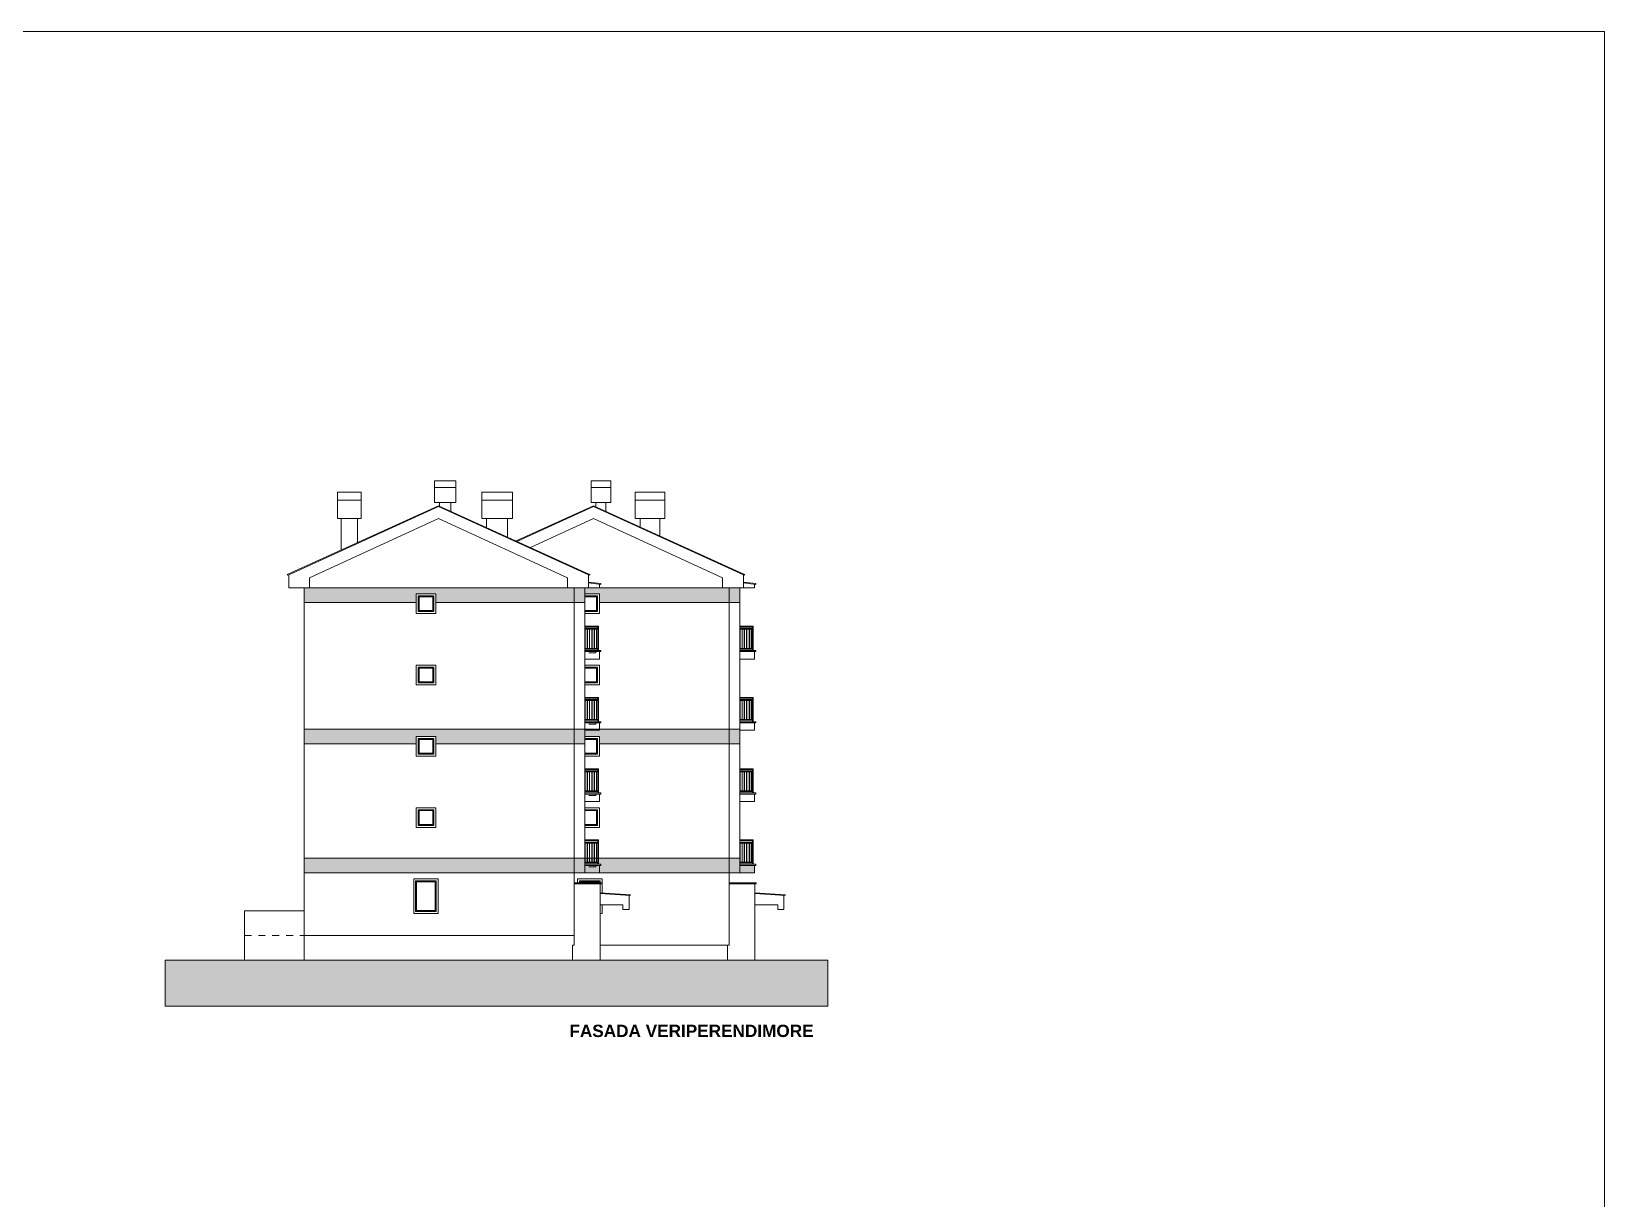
# Model space of a CAD drawing. Header units: millimetres. Extents: x 2791058 to 2855058, y -67651 to -18651.
# Drawn here: x 2823058 to 2855058, y -42399 to -18651 of the extents above; entities that cross this region are included whole.
import ezdxf

# ---------------------------------------------------------------- set-up
doc = ezdxf.new("R2010")
doc.units = ezdxf.units.MM
doc.header["$MEASUREMENT"] = 0
doc.linetypes.add('Dashed', pattern=[282.222223, 141.111112, -141.111112])
doc.linetypes.add('Hidden Line', pattern=[195.611112, 141.111112, -54.5])
for name, color, linetype, lineweight in [('2D Drafting - General_Pen_No__1', 7, 'Continuous', 0), ('Annotation - Text_Pen_No__1', 7, 'Continuous', 0), ('Exterior walls_Pen_No__1', 7, 'Continuous', 0), ('Exterior walls_Pen_No__80', 3, 'Continuous', 0), ('Lines_Pen_No__20', 1, 'Continuous', 0), ('Shell - Roof_Pen_No__1', 7, 'Continuous', 0), ('Shell - Roof_Pen_No__20', 1, 'Continuous', 0), ('Shell - Roof_Pen_No__21', 7, 'Continuous', 0)]:
    doc.layers.add(name, color=color, linetype=linetype, lineweight=lineweight)
doc.layers.add('2D Drafting - General_Pen_No__61', color=7, linetype='Continuous', lineweight=0, true_color=0x6a6a6a)
doc.layers.add('Structural - Bearing_Pen_No__61', color=7, linetype='Continuous', lineweight=0, true_color=0x6a6a6a)
doc.styles.add('GENERATED_STYLE_1', font='')
doc.styles.get('GENERATED_STYLE_1').set_extended_font_data('Arial', bold=True)

msp = doc.modelspace()

# ---------------------------------------------------------------- hatches: boundary and pattern name
at = {"layer": '2D Drafting - General_Pen_No__61', "linetype": 'Continuous', "lineweight": 0, "true_color": 0x6a6a6a}
msp.add_hatch(color=251, dxfattribs=at).paths.add_polyline_path([(2839255, -37545), (2825777, -37545), (2825777, -38487), (2839255, -38487)])
at = {"layer": 'Exterior walls_Pen_No__80', "linetype": 'Continuous', "lineweight": 0, "true_color": 0x7fff7f}
for points in [[(2837465, -29971), (2837465, -30271), (2834615, -30271), (2834615, -30096), (2834315, -30096), (2834315, -30271), (2831283, -30271), (2831283, -30096), (2830883, -30096), (2830883, -30271), (2828606, -30271), (2828606, -29971)], [(2837465, -32846), (2837465, -33146), (2834615, -33146), (2834615, -32996), (2834315, -32996), (2834315, -33146), (2831283, -33146), (2831283, -32996), (2830883, -32996), (2830883, -33146), (2828606, -33146), (2828606, -32846)]]:
    msp.add_hatch(color=91, dxfattribs=at).paths.add_polyline_path(points)
h = msp.add_hatch(color=91, dxfattribs=at)
h.paths.add_polyline_path([(2828606, -35771), (2828606, -35471), (2829877, -35471), (2831790, -35471), (2837465, -35471), (2837465, -35621), (2837765, -35621), (2837765, -35771), (2831790, -35771), (2830565, -35771), (2829877, -35771)])
h.paths.add_polyline_path([(2834640, -35621), (2834640, -35596), (2834315, -35596), (2834315, -35621)], flags=0)
at = {"layer": 'Structural - Bearing_Pen_No__61', "linetype": 'Continuous', "lineweight": 0, "true_color": 0x6a6a6a}
for points in [[(2834315, -30753), (2834440, -30753), (2834440, -30766), (2834315, -30766)], [(2837465, -30753), (2837590, -30753), (2837590, -30766), (2837465, -30766)], [(2834315, -32203), (2834440, -32203), (2834440, -32216), (2834315, -32216)], [(2837465, -32203), (2837590, -32203), (2837590, -32216), (2837465, -32216)], [(2834315, -33653), (2834440, -33653), (2834440, -33666), (2834315, -33666)], [(2837465, -33653), (2837590, -33653), (2837590, -33666), (2837465, -33666)], [(2834315, -35103), (2834440, -35103), (2834440, -35116), (2834315, -35116)], [(2837465, -35103), (2837590, -35103), (2837590, -35116), (2837465, -35116)]]:
    msp.add_hatch(color=251, dxfattribs=at).paths.add_polyline_path(points)
h = msp.add_hatch(color=251, dxfattribs=at)
h.paths.add_polyline_path([(2834440, -31217), (2834315, -31217), (2834315, -31204), (2834318, -31204), (2834318, -30816), (2834315, -30816), (2834315, -30796), (2834440, -30796), (2834440, -30816), (2834411, -30816), (2834411, -31204), (2834440, -31204)])
h.paths.add_polyline_path([(2834406, -31204), (2834406, -30816), (2834367, -30816), (2834367, -31204)], flags=0)
h.paths.add_polyline_path([(2834323, -31204), (2834362, -31204), (2834362, -30816), (2834323, -30816)], flags=0)
h = msp.add_hatch(color=251, dxfattribs=at)
h.paths.add_polyline_path([(2834590, -30753), (2834590, -31246), (2834578, -31246), (2834578, -31217), (2834440, -31217), (2834440, -31204), (2834456, -31204), (2834456, -30816), (2834440, -30816), (2834440, -30796), (2834578, -30796), (2834578, -30766), (2834440, -30766), (2834440, -30753), (2834578, -30753)])
h.paths.add_polyline_path([(2834578, -30816), (2834555, -30816), (2834555, -31204), (2834578, -31204)], flags=0)
h.paths.add_polyline_path([(2834550, -30816), (2834511, -30816), (2834511, -31204), (2834550, -31204)], flags=0)
h.paths.add_polyline_path([(2834506, -30816), (2834461, -30816), (2834461, -31204), (2834506, -31204)], flags=0)
h = msp.add_hatch(color=251, dxfattribs=at)
h.paths.add_polyline_path([(2837590, -31217), (2837465, -31217), (2837465, -31204), (2837468, -31204), (2837468, -30816), (2837465, -30816), (2837465, -30796), (2837590, -30796), (2837590, -30816), (2837561, -30816), (2837561, -31204), (2837590, -31204)])
h.paths.add_polyline_path([(2837556, -31204), (2837556, -30816), (2837517, -30816), (2837517, -31204)], flags=0)
h.paths.add_polyline_path([(2837473, -31204), (2837512, -31204), (2837512, -30816), (2837473, -30816)], flags=0)
h = msp.add_hatch(color=251, dxfattribs=at)
h.paths.add_polyline_path([(2837740, -30753), (2837740, -31246), (2837728, -31246), (2837728, -31217), (2837590, -31217), (2837590, -31204), (2837606, -31204), (2837606, -30816), (2837590, -30816), (2837590, -30796), (2837728, -30796), (2837728, -30766), (2837590, -30766), (2837590, -30753), (2837728, -30753)])
h.paths.add_polyline_path([(2837728, -30816), (2837705, -30816), (2837705, -31204), (2837728, -31204)], flags=0)
h.paths.add_polyline_path([(2837700, -30816), (2837661, -30816), (2837661, -31204), (2837700, -31204)], flags=0)
h.paths.add_polyline_path([(2837656, -30816), (2837611, -30816), (2837611, -31204), (2837656, -31204)], flags=0)
h = msp.add_hatch(color=251, dxfattribs=at)
h.paths.add_polyline_path([(2834440, -32667), (2834315, -32667), (2834315, -32654), (2834318, -32654), (2834318, -32266), (2834315, -32266), (2834315, -32246), (2834440, -32246), (2834440, -32266), (2834411, -32266), (2834411, -32654), (2834440, -32654)])
h.paths.add_polyline_path([(2834406, -32654), (2834406, -32266), (2834367, -32266), (2834367, -32654)], flags=0)
h.paths.add_polyline_path([(2834323, -32654), (2834362, -32654), (2834362, -32266), (2834323, -32266)], flags=0)
h = msp.add_hatch(color=251, dxfattribs=at)
h.paths.add_polyline_path([(2834590, -32203), (2834590, -32696), (2834578, -32696), (2834578, -32667), (2834440, -32667), (2834440, -32654), (2834456, -32654), (2834456, -32266), (2834440, -32266), (2834440, -32246), (2834578, -32246), (2834578, -32216), (2834440, -32216), (2834440, -32203), (2834578, -32203)])
h.paths.add_polyline_path([(2834578, -32266), (2834555, -32266), (2834555, -32654), (2834578, -32654)], flags=0)
h.paths.add_polyline_path([(2834550, -32266), (2834511, -32266), (2834511, -32654), (2834550, -32654)], flags=0)
h.paths.add_polyline_path([(2834506, -32266), (2834461, -32266), (2834461, -32654), (2834506, -32654)], flags=0)
h = msp.add_hatch(color=251, dxfattribs=at)
h.paths.add_polyline_path([(2837590, -32667), (2837465, -32667), (2837465, -32654), (2837468, -32654), (2837468, -32266), (2837465, -32266), (2837465, -32246), (2837590, -32246), (2837590, -32266), (2837561, -32266), (2837561, -32654), (2837590, -32654)])
h.paths.add_polyline_path([(2837556, -32654), (2837556, -32266), (2837517, -32266), (2837517, -32654)], flags=0)
h.paths.add_polyline_path([(2837473, -32654), (2837512, -32654), (2837512, -32266), (2837473, -32266)], flags=0)
h = msp.add_hatch(color=251, dxfattribs=at)
h.paths.add_polyline_path([(2837740, -32203), (2837740, -32696), (2837728, -32696), (2837728, -32667), (2837590, -32667), (2837590, -32654), (2837606, -32654), (2837606, -32266), (2837590, -32266), (2837590, -32246), (2837728, -32246), (2837728, -32216), (2837590, -32216), (2837590, -32203), (2837728, -32203)])
h.paths.add_polyline_path([(2837728, -32266), (2837705, -32266), (2837705, -32654), (2837728, -32654)], flags=0)
h.paths.add_polyline_path([(2837700, -32266), (2837661, -32266), (2837661, -32654), (2837700, -32654)], flags=0)
h.paths.add_polyline_path([(2837656, -32266), (2837611, -32266), (2837611, -32654), (2837656, -32654)], flags=0)
h = msp.add_hatch(color=251, dxfattribs=at)
h.paths.add_polyline_path([(2834440, -34117), (2834315, -34117), (2834315, -34104), (2834318, -34104), (2834318, -33716), (2834315, -33716), (2834315, -33696), (2834440, -33696), (2834440, -33716), (2834411, -33716), (2834411, -34104), (2834440, -34104)])
h.paths.add_polyline_path([(2834406, -34104), (2834406, -33716), (2834367, -33716), (2834367, -34104)], flags=0)
h.paths.add_polyline_path([(2834323, -34104), (2834362, -34104), (2834362, -33716), (2834323, -33716)], flags=0)
h = msp.add_hatch(color=251, dxfattribs=at)
h.paths.add_polyline_path([(2834590, -33653), (2834590, -34146), (2834578, -34146), (2834578, -34117), (2834440, -34117), (2834440, -34104), (2834456, -34104), (2834456, -33716), (2834440, -33716), (2834440, -33696), (2834578, -33696), (2834578, -33666), (2834440, -33666), (2834440, -33653), (2834578, -33653)])
h.paths.add_polyline_path([(2834578, -33716), (2834555, -33716), (2834555, -34104), (2834578, -34104)], flags=0)
h.paths.add_polyline_path([(2834550, -33716), (2834511, -33716), (2834511, -34104), (2834550, -34104)], flags=0)
h.paths.add_polyline_path([(2834506, -33716), (2834461, -33716), (2834461, -34104), (2834506, -34104)], flags=0)
h = msp.add_hatch(color=251, dxfattribs=at)
h.paths.add_polyline_path([(2837590, -34117), (2837465, -34117), (2837465, -34104), (2837468, -34104), (2837468, -33716), (2837465, -33716), (2837465, -33696), (2837590, -33696), (2837590, -33716), (2837561, -33716), (2837561, -34104), (2837590, -34104)])
h.paths.add_polyline_path([(2837556, -34104), (2837556, -33716), (2837517, -33716), (2837517, -34104)], flags=0)
h.paths.add_polyline_path([(2837473, -34104), (2837512, -34104), (2837512, -33716), (2837473, -33716)], flags=0)
h = msp.add_hatch(color=251, dxfattribs=at)
h.paths.add_polyline_path([(2837740, -33653), (2837740, -34146), (2837728, -34146), (2837728, -34117), (2837590, -34117), (2837590, -34104), (2837606, -34104), (2837606, -33716), (2837590, -33716), (2837590, -33696), (2837728, -33696), (2837728, -33666), (2837590, -33666), (2837590, -33653), (2837728, -33653)])
h.paths.add_polyline_path([(2837728, -33716), (2837705, -33716), (2837705, -34104), (2837728, -34104)], flags=0)
h.paths.add_polyline_path([(2837700, -33716), (2837661, -33716), (2837661, -34104), (2837700, -34104)], flags=0)
h.paths.add_polyline_path([(2837656, -33716), (2837611, -33716), (2837611, -34104), (2837656, -34104)], flags=0)
h = msp.add_hatch(color=251, dxfattribs=at)
h.paths.add_polyline_path([(2834440, -35567), (2834315, -35567), (2834315, -35554), (2834318, -35554), (2834318, -35166), (2834315, -35166), (2834315, -35146), (2834440, -35146), (2834440, -35166), (2834411, -35166), (2834411, -35554), (2834440, -35554)])
h.paths.add_polyline_path([(2834406, -35554), (2834406, -35166), (2834367, -35166), (2834367, -35554)], flags=0)
h.paths.add_polyline_path([(2834323, -35554), (2834362, -35554), (2834362, -35166), (2834323, -35166)], flags=0)
h = msp.add_hatch(color=251, dxfattribs=at)
h.paths.add_polyline_path([(2834590, -35103), (2834590, -35596), (2834578, -35596), (2834578, -35567), (2834440, -35567), (2834440, -35554), (2834456, -35554), (2834456, -35166), (2834440, -35166), (2834440, -35146), (2834578, -35146), (2834578, -35116), (2834440, -35116), (2834440, -35103), (2834578, -35103)])
h.paths.add_polyline_path([(2834578, -35166), (2834555, -35166), (2834555, -35554), (2834578, -35554)], flags=0)
h.paths.add_polyline_path([(2834550, -35166), (2834511, -35166), (2834511, -35554), (2834550, -35554)], flags=0)
h.paths.add_polyline_path([(2834506, -35166), (2834461, -35166), (2834461, -35554), (2834506, -35554)], flags=0)
h = msp.add_hatch(color=251, dxfattribs=at)
h.paths.add_polyline_path([(2837590, -35567), (2837465, -35567), (2837465, -35554), (2837468, -35554), (2837468, -35166), (2837465, -35166), (2837465, -35146), (2837590, -35146), (2837590, -35166), (2837561, -35166), (2837561, -35554), (2837590, -35554)])
h.paths.add_polyline_path([(2837556, -35554), (2837556, -35166), (2837517, -35166), (2837517, -35554)], flags=0)
h.paths.add_polyline_path([(2837473, -35554), (2837512, -35554), (2837512, -35166), (2837473, -35166)], flags=0)
h = msp.add_hatch(color=251, dxfattribs=at)
h.paths.add_polyline_path([(2837740, -35103), (2837740, -35596), (2837728, -35596), (2837728, -35567), (2837590, -35567), (2837590, -35554), (2837606, -35554), (2837606, -35166), (2837590, -35166), (2837590, -35146), (2837728, -35146), (2837728, -35116), (2837590, -35116), (2837590, -35103), (2837728, -35103)])
h.paths.add_polyline_path([(2837728, -35166), (2837705, -35166), (2837705, -35554), (2837728, -35554)], flags=0)
h.paths.add_polyline_path([(2837700, -35166), (2837661, -35166), (2837661, -35554), (2837700, -35554)], flags=0)
h.paths.add_polyline_path([(2837656, -35166), (2837611, -35166), (2837611, -35554), (2837656, -35554)], flags=0)

# ---------------------------------------------------------------- linework, layer by layer
at = {"layer": '2D Drafting - General_Pen_No__1', "color": 7, "linetype": 'Continuous', "lineweight": 0, "flags": 128}
msp.add_lwpolyline([(2839255, -37545), (2825777, -37545), (2825777, -38487), (2839255, -38487)], close=True, dxfattribs=at)
at = {"layer": 'Exterior walls_Pen_No__1', "color": 7, "linetype": 'Continuous', "lineweight": 0, "flags": 128}
for points in [[(2837465, -29971), (2837465, -30271), (2834615, -30271), (2834615, -30096), (2834315, -30096), (2834315, -30271), (2831283, -30271), (2831283, -30096), (2830883, -30096), (2830883, -30271), (2828606, -30271), (2828606, -29971)], [(2837465, -32846), (2837465, -33146), (2834615, -33146), (2834615, -32996), (2834315, -32996), (2834315, -33146), (2831283, -33146), (2831283, -32996), (2830883, -32996), (2830883, -33146), (2828606, -33146), (2828606, -32846)], [(2828606, -35771), (2828606, -35471), (2829877, -35471), (2831790, -35471), (2837465, -35471), (2837465, -35621), (2837765, -35621), (2837765, -35771), (2831790, -35771), (2830565, -35771), (2829877, -35771)], [(2834640, -35621), (2834640, -35596), (2834315, -35596), (2834315, -35621)]]:
    msp.add_lwpolyline(points, close=True, dxfattribs=at)
at = {"layer": 'Lines_Pen_No__20', "color": 1, "linetype": 'Hidden Line', "lineweight": 0}
for p, q in [((2830883, -30166), (2830883, -30096)), ((2831283, -30096), (2830883, -30096)), ((2830883, -30166), (2830883, -30096)), ((2831283, -30166), (2831283, -30096)), ((2834615, -30096), (2834315, -30096)), ((2834615, -30166), (2834615, -30096)), ((2830883, -31616), (2830883, -31546)), ((2831283, -31546), (2830883, -31546)), ((2830883, -31616), (2830883, -31546)), ((2831283, -31616), (2831283, -31546)), ((2834615, -31616), (2834615, -31546)), ((2830883, -33066), (2830883, -32996)), ((2831283, -32996), (2830883, -32996)), ((2830883, -33066), (2830883, -32996)), ((2831283, -33066), (2831283, -32996)), ((2834615, -33066), (2834615, -32996)), ((2830883, -34516), (2830883, -34446)), ((2831283, -34446), (2830883, -34446)), ((2830883, -34516), (2830883, -34446)), ((2831283, -34516), (2831283, -34446)), ((2834615, -34516), (2834615, -34446)), ((2831333, -35896), (2830833, -35896)), ((2830833, -35966), (2830833, -35896)), ((2831333, -35966), (2831333, -35896)), ((2834665, -35896), (2834165, -35896)), ((2834165, -35966), (2834165, -35896)), ((2834665, -35966), (2834665, -35896))]:
    msp.add_line(p, q, dxfattribs=at)
at = {"layer": 'Lines_Pen_No__20', "color": 1, "linetype": 'Continuous', "lineweight": 0}
for p, q in [((2831333, -35896), (2830833, -35896)), ((2830833, -35896), (2830833, -36596)), ((2830873, -35936), (2830873, -36556)), ((2831293, -35936), (2830873, -35936)), ((2830893, -35956), (2830893, -36536)), ((2831273, -35956), (2830893, -35956)), ((2831273, -36536), (2831273, -35956)), ((2831293, -36556), (2831293, -35936)), ((2831333, -36596), (2831333, -35896)), ((2834665, -35896), (2834165, -35896)), ((2834165, -35896), (2834165, -35978)), ((2834205, -35936), (2834205, -35978)), ((2834625, -35936), (2834205, -35936)), ((2834225, -35956), (2834225, -35978)), ((2834605, -35956), (2834225, -35956)), ((2834605, -35978), (2834605, -35956)), ((2834625, -35978), (2834625, -35936)), ((2834625, -36556), (2834625, -35993)), ((2834665, -36179), (2834665, -35896)), ((2834665, -36596), (2834665, -36421)), ((2830833, -36596), (2831333, -36596)), ((2830873, -36556), (2831293, -36556)), ((2830893, -36536), (2831273, -36536)), ((2834625, -36556), (2834625, -36556)), ((2834625, -36596), (2834665, -36596))]:
    msp.add_line(p, q, dxfattribs=at)
for points in [[(2830883, -30096), (2831283, -30096), (2831283, -30496), (2830883, -30496)], [(2830923, -30136), (2831243, -30136), (2831243, -30456), (2830923, -30456)], [(2830943, -30156), (2831223, -30156), (2831223, -30436), (2830943, -30436)], [(2830883, -31546), (2831283, -31546), (2831283, -31946), (2830883, -31946)], [(2830923, -31586), (2831243, -31586), (2831243, -31906), (2830923, -31906)], [(2830943, -31606), (2831223, -31606), (2831223, -31886), (2830943, -31886)], [(2830883, -32996), (2831283, -32996), (2831283, -33396), (2830883, -33396)], [(2830923, -33036), (2831243, -33036), (2831243, -33356), (2830923, -33356)], [(2830943, -33056), (2831223, -33056), (2831223, -33336), (2830943, -33336)], [(2830883, -34446), (2831283, -34446), (2831283, -34846), (2830883, -34846)], [(2830923, -34486), (2831243, -34486), (2831243, -34806), (2830923, -34806)], [(2830943, -34506), (2831223, -34506), (2831223, -34786), (2830943, -34786)]]:
    msp.add_lwpolyline(points, close=True, dxfattribs=at)
for points in [[(2834315, -30096), (2834615, -30096), (2834615, -30496), (2834315, -30496)], [(2834315, -30136), (2834575, -30136), (2834575, -30456), (2834315, -30456)], [(2834315, -30156), (2834555, -30156), (2834555, -30436), (2834315, -30436)], [(2834315, -31546), (2834615, -31546), (2834615, -31946), (2834315, -31946)], [(2834315, -31586), (2834575, -31586), (2834575, -31906), (2834315, -31906)], [(2834315, -31606), (2834555, -31606), (2834555, -31886), (2834315, -31886)], [(2834315, -32996), (2834615, -32996), (2834615, -33396), (2834315, -33396)], [(2834315, -33036), (2834575, -33036), (2834575, -33356), (2834315, -33356)], [(2834315, -33056), (2834555, -33056), (2834555, -33336), (2834315, -33336)], [(2834315, -34446), (2834615, -34446), (2834615, -34846), (2834315, -34846)], [(2834315, -34486), (2834575, -34486), (2834575, -34806), (2834315, -34806)], [(2834315, -34506), (2834555, -34506), (2834555, -34786), (2834315, -34786)]]:
    msp.add_lwpolyline(points, dxfattribs=at)
at = {"layer": 'Shell - Roof_Pen_No__1', "color": 7, "linetype": 'Continuous', "lineweight": 0}
for p, q in [((2831355, -28235), (2831355, -28310)), ((2831590, -28236), (2831590, -28417)), ((2834540, -28235), (2834540, -28326)), ((2834740, -28236), (2834740, -28417))]:
    msp.add_line(p, q, dxfattribs=at)
at = {"layer": 'Shell - Roof_Pen_No__20', "color": 1, "linetype": 'Continuous', "lineweight": 0}
for p, q in [((2831283, -30096), (2830883, -30096)), ((2830883, -30096), (2830883, -30496)), ((2831283, -30496), (2831283, -30096)), ((2834615, -30096), (2834315, -30096)), ((2834615, -30496), (2834615, -30096)), ((2830883, -30496), (2831283, -30496)), ((2834315, -30496), (2834615, -30496)), ((2831283, -31546), (2830883, -31546)), ((2830883, -31546), (2830883, -31946)), ((2831283, -31946), (2831283, -31546)), ((2834615, -31946), (2834615, -31546)), ((2830883, -31946), (2831283, -31946)), ((2834315, -31946), (2834615, -31946)), ((2831283, -32996), (2830883, -32996)), ((2830883, -32996), (2830883, -33396)), ((2831283, -33396), (2831283, -32996)), ((2834615, -33396), (2834615, -32996)), ((2830883, -33396), (2831283, -33396)), ((2834315, -33396), (2834615, -33396)), ((2831283, -34446), (2830883, -34446)), ((2830883, -34446), (2830883, -34846)), ((2831283, -34846), (2831283, -34446)), ((2834615, -34846), (2834615, -34446)), ((2830883, -34846), (2831283, -34846)), ((2834315, -34846), (2834615, -34846))]:
    msp.add_line(p, q, dxfattribs=at)
at = {"layer": 'Shell - Roof_Pen_No__21', "color": 7, "linetype": 'Continuous', "lineweight": 0}
for p, q in [((2791058, -18651), (2855058, -18651)), ((2855058, -67651), (2855058, -18651)), ((2855058, -67651), (2855058, -18651)), ((2831255, -28236), (2831255, -27795)), ((2831690, -27795), (2831255, -27795)), ((2831690, -28236), (2831690, -27795)), ((2834440, -28235), (2834440, -27794)), ((2834840, -27795), (2834440, -27795)), ((2834840, -28236), (2834840, -27795)), ((2829765, -28024), (2829280, -28024)), ((2829280, -28562), (2829280, -28024)), ((2829765, -28562), (2829765, -28024)), ((2831690, -27928), (2831255, -27928)), ((2832840, -28024), (2832216, -28024)), ((2832216, -28562), (2832216, -28024)), ((2832840, -28562), (2832840, -28024)), ((2834840, -27928), (2834440, -27928)), ((2835940, -28024), (2835340, -28024)), ((2835340, -28562), (2835340, -28024)), ((2835940, -28562), (2835940, -28024)), ((2831341, -28302), (2828262, -29703)), ((2831341, -28319), (2828291, -29707)), ((2829765, -28187), (2829280, -28187)), ((2831590, -28236), (2831255, -28236)), ((2834396, -29693), (2831340, -28303)), ((2834390, -29707), (2831340, -28319)), ((2831341, -28319), (2831341, -28303)), ((2831590, -28236), (2831690, -28236)), ((2832840, -28187), (2832216, -28187)), ((2834490, -28303), (2832915, -29019)), ((2834490, -28319), (2832933, -29028)), ((2834775, -28236), (2834440, -28236)), ((2837546, -29693), (2834490, -28303)), ((2834490, -28303), (2834490, -28319)), ((2837540, -29707), (2834490, -28319)), ((2834775, -28236), (2834840, -28236)), ((2835940, -28187), (2835340, -28187)), ((2831340, -28563), (2828716, -29767)), ((2829765, -28562), (2829280, -28562)), ((2829355, -28562), (2829355, -29206)), ((2829690, -28562), (2829690, -29053)), ((2833965, -29768), (2831340, -28563)), ((2832840, -28562), (2832216, -28562)), ((2832391, -28562), (2832316, -28562)), ((2832316, -28562), (2832316, -28747)), ((2832417, -28561), (2832367, -28561)), ((2832740, -28562), (2832740, -28940)), ((2834490, -28563), (2833206, -29152)), ((2837115, -29768), (2834490, -28563)), ((2835415, -28562), (2835340, -28562)), ((2835940, -28562), (2835415, -28562)), ((2835440, -28562), (2835440, -28735)), ((2835840, -28562), (2835840, -28917)), ((2828268, -29717), (2828262, -29703)), ((2828291, -29707), (2828268, -29717)), ((2828291, -29970), (2828291, -29707)), ((2834390, -29971), (2834390, -29707)), ((2834390, -29707), (2834413, -29717)), ((2834396, -29693), (2834419, -29704)), ((2834419, -29704), (2834413, -29717)), ((2837540, -29971), (2837540, -29707)), ((2837540, -29707), (2837563, -29717)), ((2837546, -29693), (2837569, -29704)), ((2837569, -29704), (2837563, -29717)), ((2828716, -29970), (2828291, -29970)), ((2828606, -29970), (2828606, -37545)), ((2828716, -29970), (2828716, -29767)), ((2833965, -29971), (2833965, -29768)), ((2833965, -29971), (2834365, -29971)), ((2834100, -29971), (2834100, -37246)), ((2834315, -29971), (2834315, -35771)), ((2834315, -29971), (2834615, -29971)), ((2834390, -29858), (2834641, -29886)), ((2834390, -29873), (2834640, -29901)), ((2834615, -29971), (2834615, -29898)), ((2834640, -29901), (2834641, -29886)), ((2837115, -29971), (2837115, -29768)), ((2837115, -29971), (2837515, -29971)), ((2837250, -29971), (2837250, -37246)), ((2837465, -29971), (2837465, -35771)), ((2837465, -29971), (2837765, -29971)), ((2837540, -29858), (2837791, -29886)), ((2837540, -29873), (2837790, -29901)), ((2837765, -29971), (2837765, -29898)), ((2837790, -29901), (2837791, -29886)), ((2831283, -30096), (2830883, -30096)), ((2830883, -30096), (2830883, -30496)), ((2831283, -30496), (2831283, -30096)), ((2834615, -30096), (2834315, -30096)), ((2834615, -30496), (2834615, -30096)), ((2830883, -30496), (2831283, -30496)), ((2834315, -30496), (2834615, -30496)), ((2834590, -31246), (2834315, -31246)), ((2834640, -31246), (2834315, -31246)), ((2834640, -31271), (2834315, -31271)), ((2834590, -31246), (2834615, -31246)), ((2834615, -31421), (2834615, -31271)), ((2834640, -31246), (2834640, -31271)), ((2837740, -31246), (2837465, -31246)), ((2837790, -31246), (2837465, -31246)), ((2837790, -31271), (2837465, -31271)), ((2837740, -31246), (2837765, -31246)), ((2837765, -31421), (2837765, -31271)), ((2837790, -31246), (2837790, -31271)), ((2831283, -31546), (2830883, -31546)), ((2830883, -31546), (2830883, -31946)), ((2831283, -31946), (2831283, -31546)), ((2834315, -31421), (2834615, -31421)), ((2834615, -31546), (2834315, -31546)), ((2834615, -31946), (2834615, -31546)), ((2834615, -31946), (2834615, -31546)), ((2837465, -31421), (2837765, -31421)), ((2830883, -31946), (2831283, -31946)), ((2834315, -31946), (2834615, -31946)), ((2834315, -31946), (2834615, -31946)), ((2834590, -32696), (2834315, -32696)), ((2834640, -32696), (2834315, -32696)), ((2834640, -32721), (2834315, -32721)), ((2834315, -32871), (2834615, -32871)), ((2834590, -32696), (2834615, -32696)), ((2834615, -32871), (2834615, -32721)), ((2834640, -32696), (2834640, -32721)), ((2837740, -32696), (2837465, -32696)), ((2837790, -32696), (2837465, -32696)), ((2837790, -32721), (2837465, -32721)), ((2837465, -32871), (2837765, -32871)), ((2837740, -32696), (2837765, -32696)), ((2837765, -32871), (2837765, -32721)), ((2837790, -32696), (2837790, -32721)), ((2831283, -32996), (2830883, -32996)), ((2830883, -32996), (2830883, -33396)), ((2831283, -33396), (2831283, -32996)), ((2834615, -32996), (2834315, -32996)), ((2834615, -33396), (2834615, -32996)), ((2834615, -33396), (2834615, -32996)), ((2830883, -33396), (2831283, -33396)), ((2834315, -33396), (2834615, -33396)), ((2834315, -33396), (2834615, -33396)), ((2834590, -34146), (2834315, -34146)), ((2834640, -34146), (2834315, -34146)), ((2834640, -34171), (2834315, -34171)), ((2834590, -34146), (2834615, -34146)), ((2834615, -34321), (2834615, -34171)), ((2834640, -34146), (2834640, -34171)), ((2837740, -34146), (2837465, -34146)), ((2837790, -34146), (2837465, -34146)), ((2837790, -34171), (2837465, -34171)), ((2837740, -34146), (2837765, -34146)), ((2837765, -34321), (2837765, -34171)), ((2837790, -34146), (2837790, -34171)), ((2831283, -34446), (2830883, -34446)), ((2830883, -34446), (2830883, -34846)), ((2831283, -34846), (2831283, -34446)), ((2834315, -34321), (2834615, -34321)), ((2834615, -34446), (2834315, -34446)), ((2834615, -34846), (2834615, -34446)), ((2834615, -34846), (2834615, -34446)), ((2837465, -34321), (2837765, -34321)), ((2830883, -34846), (2831283, -34846)), ((2834315, -34846), (2834615, -34846)), ((2834315, -34846), (2834615, -34846)), ((2834290, -35771), (2834100, -35771)), ((2834290, -35771), (2834615, -35771)), ((2834640, -35596), (2834315, -35596)), ((2834640, -35621), (2834315, -35621)), ((2834590, -35596), (2834615, -35596)), ((2834615, -35771), (2834615, -35621)), ((2834640, -35596), (2834640, -35621)), ((2837440, -35771), (2837250, -35771)), ((2837440, -35771), (2837765, -35771)), ((2837790, -35596), (2837465, -35596)), ((2837790, -35621), (2837465, -35621)), ((2837740, -35596), (2837765, -35596)), ((2837765, -35771), (2837765, -35621)), ((2837790, -35596), (2837790, -35621)), ((2831333, -35896), (2830833, -35896)), ((2830833, -35896), (2830833, -36596)), ((2831333, -35896), (2830833, -35896)), ((2830833, -35896), (2830833, -36596)), ((2831333, -36596), (2831333, -35896)), ((2831333, -36596), (2831333, -35896)), ((2834100, -35978), (2834650, -35978)), ((2834100, -35993), (2834650, -35993)), ((2834665, -35896), (2834165, -35896)), ((2834165, -35896), (2834165, -35978)), ((2834665, -35896), (2834165, -35896)), ((2834165, -35896), (2834165, -35978)), ((2834665, -35896), (2834165, -35896)), ((2834165, -35896), (2834165, -35978)), ((2834625, -37546), (2834625, -35993)), ((2834650, -35993), (2834650, -35978)), ((2834665, -36179), (2834665, -35896)), ((2834665, -36179), (2834665, -35896)), ((2834665, -36179), (2834665, -35896)), ((2837250, -35978), (2837800, -35978)), ((2837250, -35993), (2837800, -35993)), ((2837775, -37546), (2837775, -35993)), ((2837800, -35993), (2837800, -35978)), ((2835241, -36216), (2834625, -36177)), ((2835240, -36231), (2834625, -36192)), ((2835090, -36421), (2834625, -36421)), ((2834665, -36596), (2834665, -36421)), ((2834665, -36596), (2834665, -36421)), ((2834665, -36596), (2834665, -36421)), ((2835090, -36518), (2835090, -36421)), ((2835215, -36230), (2835215, -36518)), ((2835240, -36231), (2835241, -36216)), ((2838391, -36216), (2837775, -36177)), ((2838390, -36231), (2837775, -36192)), ((2838240, -36421), (2837775, -36421)), ((2838240, -36518), (2838240, -36421)), ((2838365, -36230), (2838365, -36518)), ((2838390, -36231), (2838391, -36216)), ((2827391, -37545), (2827391, -36545)), ((2828606, -36545), (2827391, -36545)), ((2827391, -36545), (2827391, -37545)), ((2830833, -36596), (2831333, -36596)), ((2830833, -36596), (2831333, -36596)), ((2834625, -36596), (2834665, -36596)), ((2834625, -36596), (2834665, -36596)), ((2834625, -36596), (2834665, -36596)), ((2835215, -36518), (2835090, -36518)), ((2838365, -36518), (2838240, -36518)), ((2827391, -37545), (2827391, -37095)), ((2828606, -37046), (2834100, -37046)), ((2831756, -37046), (2834100, -37046)), ((2834100, -37246), (2834065, -37246)), ((2834065, -37246), (2834065, -37546)), ((2834625, -37246), (2837250, -37246)), ((2837250, -37246), (2837215, -37246)), ((2837215, -37246), (2837215, -37546)), ((2825777, -37545), (2838895, -37545)), ((2828606, -37545), (2827466, -37545)), ((2828016, -37545), (2828616, -37545)), ((2830541, -37545), (2830041, -37545)), ((2830041, -37545), (2830541, -37545))]:
    msp.add_line(p, q, dxfattribs=at)
at = {"layer": 'Shell - Roof_Pen_No__21', "color": 7, "linetype": 'Dashed', "lineweight": 0}
for p, q in [((2834540, -31296), (2834315, -31296)), ((2834540, -31271), (2834540, -31296)), ((2834540, -32746), (2834315, -32746)), ((2834540, -32721), (2834540, -32746)), ((2834540, -34196), (2834315, -34196)), ((2834540, -34171), (2834540, -34196)), ((2834540, -35646), (2834315, -35646)), ((2834540, -35621), (2834540, -35646)), ((2827391, -37045), (2828606, -37045))]:
    msp.add_line(p, q, dxfattribs=at)
at = {"layer": 'Structural - Bearing_Pen_No__61', "color": 251, "linetype": 'Continuous', "lineweight": 0, "true_color": 0x6a6a6a, "flags": 128}
for points in [[(2834315, -30753), (2834440, -30753), (2834440, -30766), (2834315, -30766)], [(2834440, -31217), (2834315, -31217), (2834315, -31204), (2834318, -31204), (2834318, -30816), (2834315, -30816), (2834315, -30796), (2834440, -30796), (2834440, -30816), (2834411, -30816), (2834411, -31204), (2834440, -31204)], [(2834323, -31204), (2834362, -31204), (2834362, -30816), (2834323, -30816)], [(2834406, -31204), (2834406, -30816), (2834367, -30816), (2834367, -31204)], [(2834590, -30753), (2834590, -31246), (2834578, -31246), (2834578, -31217), (2834440, -31217), (2834440, -31204), (2834456, -31204), (2834456, -30816), (2834440, -30816), (2834440, -30796), (2834578, -30796), (2834578, -30766), (2834440, -30766), (2834440, -30753), (2834578, -30753)], [(2834506, -30816), (2834461, -30816), (2834461, -31204), (2834506, -31204)], [(2834550, -30816), (2834511, -30816), (2834511, -31204), (2834550, -31204)], [(2834578, -30816), (2834555, -30816), (2834555, -31204), (2834578, -31204)], [(2837465, -30753), (2837590, -30753), (2837590, -30766), (2837465, -30766)], [(2837590, -31217), (2837465, -31217), (2837465, -31204), (2837468, -31204), (2837468, -30816), (2837465, -30816), (2837465, -30796), (2837590, -30796), (2837590, -30816), (2837561, -30816), (2837561, -31204), (2837590, -31204)], [(2837473, -31204), (2837512, -31204), (2837512, -30816), (2837473, -30816)], [(2837556, -31204), (2837556, -30816), (2837517, -30816), (2837517, -31204)], [(2837740, -30753), (2837740, -31246), (2837728, -31246), (2837728, -31217), (2837590, -31217), (2837590, -31204), (2837606, -31204), (2837606, -30816), (2837590, -30816), (2837590, -30796), (2837728, -30796), (2837728, -30766), (2837590, -30766), (2837590, -30753), (2837728, -30753)], [(2837656, -30816), (2837611, -30816), (2837611, -31204), (2837656, -31204)], [(2837700, -30816), (2837661, -30816), (2837661, -31204), (2837700, -31204)], [(2837728, -30816), (2837705, -30816), (2837705, -31204), (2837728, -31204)], [(2834315, -32203), (2834440, -32203), (2834440, -32216), (2834315, -32216)], [(2834440, -32667), (2834315, -32667), (2834315, -32654), (2834318, -32654), (2834318, -32266), (2834315, -32266), (2834315, -32246), (2834440, -32246), (2834440, -32266), (2834411, -32266), (2834411, -32654), (2834440, -32654)], [(2834323, -32654), (2834362, -32654), (2834362, -32266), (2834323, -32266)], [(2834406, -32654), (2834406, -32266), (2834367, -32266), (2834367, -32654)], [(2834590, -32203), (2834590, -32696), (2834578, -32696), (2834578, -32667), (2834440, -32667), (2834440, -32654), (2834456, -32654), (2834456, -32266), (2834440, -32266), (2834440, -32246), (2834578, -32246), (2834578, -32216), (2834440, -32216), (2834440, -32203), (2834578, -32203)], [(2834506, -32266), (2834461, -32266), (2834461, -32654), (2834506, -32654)], [(2834550, -32266), (2834511, -32266), (2834511, -32654), (2834550, -32654)], [(2834578, -32266), (2834555, -32266), (2834555, -32654), (2834578, -32654)], [(2837465, -32203), (2837590, -32203), (2837590, -32216), (2837465, -32216)], [(2837590, -32667), (2837465, -32667), (2837465, -32654), (2837468, -32654), (2837468, -32266), (2837465, -32266), (2837465, -32246), (2837590, -32246), (2837590, -32266), (2837561, -32266), (2837561, -32654), (2837590, -32654)], [(2837473, -32654), (2837512, -32654), (2837512, -32266), (2837473, -32266)], [(2837556, -32654), (2837556, -32266), (2837517, -32266), (2837517, -32654)], [(2837740, -32203), (2837740, -32696), (2837728, -32696), (2837728, -32667), (2837590, -32667), (2837590, -32654), (2837606, -32654), (2837606, -32266), (2837590, -32266), (2837590, -32246), (2837728, -32246), (2837728, -32216), (2837590, -32216), (2837590, -32203), (2837728, -32203)], [(2837656, -32266), (2837611, -32266), (2837611, -32654), (2837656, -32654)], [(2837700, -32266), (2837661, -32266), (2837661, -32654), (2837700, -32654)], [(2837728, -32266), (2837705, -32266), (2837705, -32654), (2837728, -32654)], [(2834315, -33653), (2834440, -33653), (2834440, -33666), (2834315, -33666)], [(2834440, -34117), (2834315, -34117), (2834315, -34104), (2834318, -34104), (2834318, -33716), (2834315, -33716), (2834315, -33696), (2834440, -33696), (2834440, -33716), (2834411, -33716), (2834411, -34104), (2834440, -34104)], [(2834323, -34104), (2834362, -34104), (2834362, -33716), (2834323, -33716)], [(2834406, -34104), (2834406, -33716), (2834367, -33716), (2834367, -34104)], [(2834590, -33653), (2834590, -34146), (2834578, -34146), (2834578, -34117), (2834440, -34117), (2834440, -34104), (2834456, -34104), (2834456, -33716), (2834440, -33716), (2834440, -33696), (2834578, -33696), (2834578, -33666), (2834440, -33666), (2834440, -33653), (2834578, -33653)], [(2834506, -33716), (2834461, -33716), (2834461, -34104), (2834506, -34104)], [(2834550, -33716), (2834511, -33716), (2834511, -34104), (2834550, -34104)], [(2834578, -33716), (2834555, -33716), (2834555, -34104), (2834578, -34104)], [(2837465, -33653), (2837590, -33653), (2837590, -33666), (2837465, -33666)], [(2837590, -34117), (2837465, -34117), (2837465, -34104), (2837468, -34104), (2837468, -33716), (2837465, -33716), (2837465, -33696), (2837590, -33696), (2837590, -33716), (2837561, -33716), (2837561, -34104), (2837590, -34104)], [(2837473, -34104), (2837512, -34104), (2837512, -33716), (2837473, -33716)], [(2837556, -34104), (2837556, -33716), (2837517, -33716), (2837517, -34104)], [(2837740, -33653), (2837740, -34146), (2837728, -34146), (2837728, -34117), (2837590, -34117), (2837590, -34104), (2837606, -34104), (2837606, -33716), (2837590, -33716), (2837590, -33696), (2837728, -33696), (2837728, -33666), (2837590, -33666), (2837590, -33653), (2837728, -33653)], [(2837656, -33716), (2837611, -33716), (2837611, -34104), (2837656, -34104)], [(2837700, -33716), (2837661, -33716), (2837661, -34104), (2837700, -34104)], [(2837728, -33716), (2837705, -33716), (2837705, -34104), (2837728, -34104)], [(2834315, -35103), (2834440, -35103), (2834440, -35116), (2834315, -35116)], [(2834440, -35567), (2834315, -35567), (2834315, -35554), (2834318, -35554), (2834318, -35166), (2834315, -35166), (2834315, -35146), (2834440, -35146), (2834440, -35166), (2834411, -35166), (2834411, -35554), (2834440, -35554)], [(2834323, -35554), (2834362, -35554), (2834362, -35166), (2834323, -35166)], [(2834406, -35554), (2834406, -35166), (2834367, -35166), (2834367, -35554)], [(2834590, -35103), (2834590, -35596), (2834578, -35596), (2834578, -35567), (2834440, -35567), (2834440, -35554), (2834456, -35554), (2834456, -35166), (2834440, -35166), (2834440, -35146), (2834578, -35146), (2834578, -35116), (2834440, -35116), (2834440, -35103), (2834578, -35103)], [(2834506, -35166), (2834461, -35166), (2834461, -35554), (2834506, -35554)], [(2834550, -35166), (2834511, -35166), (2834511, -35554), (2834550, -35554)], [(2834578, -35166), (2834555, -35166), (2834555, -35554), (2834578, -35554)], [(2837465, -35103), (2837590, -35103), (2837590, -35116), (2837465, -35116)], [(2837590, -35567), (2837465, -35567), (2837465, -35554), (2837468, -35554), (2837468, -35166), (2837465, -35166), (2837465, -35146), (2837590, -35146), (2837590, -35166), (2837561, -35166), (2837561, -35554), (2837590, -35554)], [(2837473, -35554), (2837512, -35554), (2837512, -35166), (2837473, -35166)], [(2837556, -35554), (2837556, -35166), (2837517, -35166), (2837517, -35554)], [(2837740, -35103), (2837740, -35596), (2837728, -35596), (2837728, -35567), (2837590, -35567), (2837590, -35554), (2837606, -35554), (2837606, -35166), (2837590, -35166), (2837590, -35146), (2837728, -35146), (2837728, -35116), (2837590, -35116), (2837590, -35103), (2837728, -35103)], [(2837656, -35166), (2837611, -35166), (2837611, -35554), (2837656, -35554)], [(2837700, -35166), (2837661, -35166), (2837661, -35554), (2837700, -35554)], [(2837728, -35166), (2837705, -35166), (2837705, -35554), (2837728, -35554)]]:
    msp.add_lwpolyline(points, close=True, dxfattribs=at)

# ---------------------------------------------------------------- texts
at = {"layer": 'Annotation - Text_Pen_No__1', "color": 7, "linetype": 'Continuous', "lineweight": 0, "insert": (2836484, -38862), "char_height": 250, "attachment_point": 2, "style": 'GENERATED_STYLE_1'}
msp.add_mtext('\\A1;{\\pqc;\\fArial|b1|i0|c0|p34;FASADA VERI\\fArial|b1|i0|c0|p34;PERENDIMORE}', dxfattribs=at)

doc.saveas('drawing.dxf')
